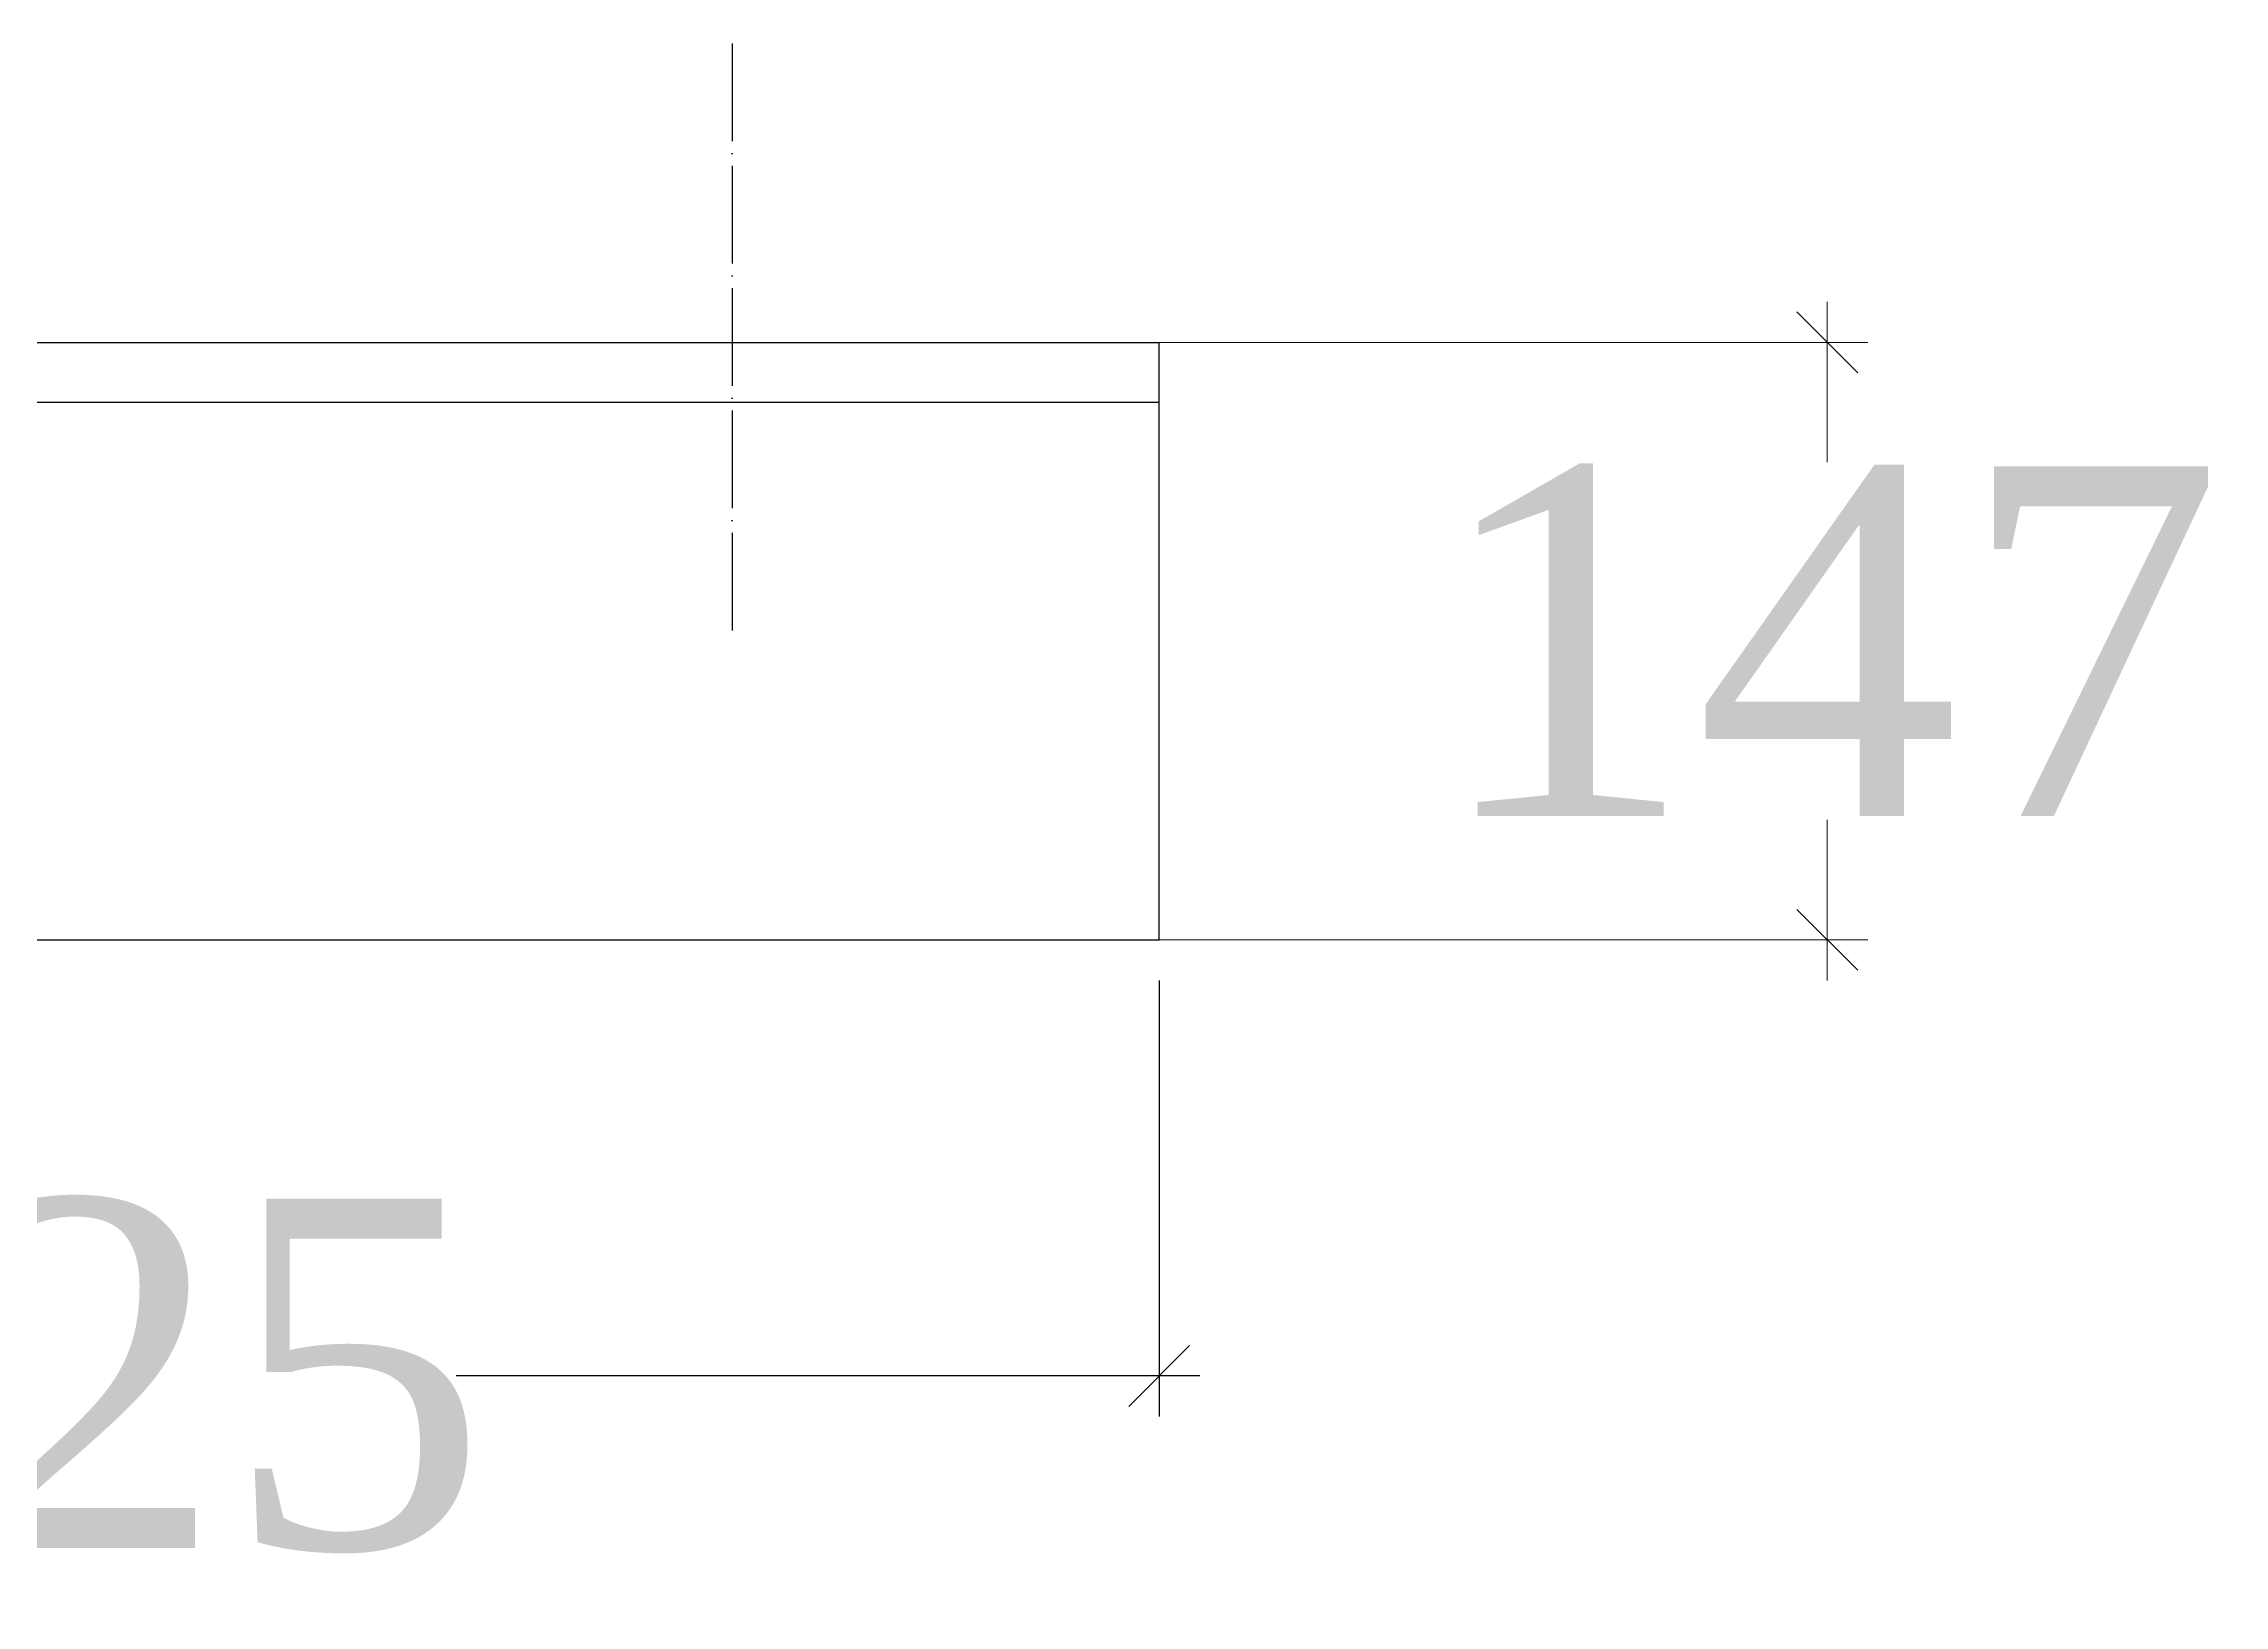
# Model space of a CAD drawing. Header units: inches. Extents: x -246336 to 136055, y -106871 to 69513.
# Drawn here: x -162695 to -162158, y -44411 to -44027 of the extents above; entities that cross this region are included whole.
import ezdxf

# ---------------------------------------------------------------- set-up
doc = ezdxf.new("R2010")
doc.units = ezdxf.units.IN
doc.header["$MEASUREMENT"] = 0
doc.linetypes.add('ACAD_ISO04W100', pattern=[30, 24, -3, 0, -3])
doc.layers.add('DTam', color=1, linetype='ACAD_ISO04W100')
doc.styles.get("Standard").update_dxf_attribs({"font": 'VNTIME_0.TTF', "height": 86})
doc.dimstyles.get("Standard").update_dxf_attribs({"dimtxt": 0.18, "dimasz": 15, "dimexe": 10, "dimexo": 10, "dimgap": 0.09, "dimtad": 0, "dimtih": 1, "dimtoh": 1, "dimdec": 0, "dimzin": 0, "dimdsep": 32, "dimtxsty": 'Standard', "dimblk": 'OBLIQUE', "dimcen": 15, "dimdle": 10, "dimclrd": 3, "dimclre": 3, "dimclrt": 3, "dimadec": 0, "dimazin": 0, "dimtfac": 1, "dimtdec": 0, "dimtofl": 0, "dimtmove": 0, "dimatfit": 3, "dimldrblk": 'OPEN30', "dimfxl": 1, "dimtolj": 1, "dimtzin": 0, "dimlwd": 0, "dimlwe": 0, "dimarcsym": 0})

# ---------------------------------------------------------------- blocks, each defined once
blk = doc.blocks.new('_OBLIQUE')
at = {"color": 0, "linetype": 'ByBlock'}
blk.add_line((-0.5, -0.5), (0.5, 0.5), dxfattribs=at)
blk = doc.blocks.new('*D271')
at = {"color": 3}
for p, q in [((-162945.33, -44221.81), (-162945.33, -44364.82)), ((-162420.33, -44257.51), (-162420.33, -44364.82)), ((-162955.33, -44354.82), (-162772.43, -44354.82)), ((-162410.33, -44354.82), (-162593.23, -44354.82))]:
    blk.add_line(p, q, dxfattribs=at)
at = {"layer": 'Defpoints', "color": 0}
for p in [(-162945.33, -44211.81), (-162420.33, -44247.51), (-162420.33, -44354.82)]:
    blk.add_point(p, dxfattribs=at)
at = {"color": 3, "xscale": 15, "yscale": 15, "zscale": 15, "rotation": 180}
blk.add_blockref('_OBLIQUE', (-162945.33, -44354.82), dxfattribs=at)
at = {"color": 3, "xscale": 15, "yscale": 15, "zscale": 15}
blk.add_blockref('_OBLIQUE', (-162420.33, -44354.82), dxfattribs=at)
at = {"color": 3, "insert": (-162682.83, -44354.82), "char_height": 86, "attachment_point": 5}
blk.add_mtext('\\A1;525', dxfattribs=at)
blk = doc.blocks.new('_Open30')
at = {"color": 0, "linetype": 'ByBlock', "lineweight": -2}
for p, q in [((-1, 0.268), (0, 0)), ((0, 0), (-1, -0.268)), ((0, 0), (-1, 0))]:
    blk.add_line(p, q, dxfattribs=at)
blk = doc.blocks.new('*D273')
at = {"color": 3, "lineweight": 0}
for p, q in [((-162255.97, -44090.51), (-162255.97, -44130.02)), ((-162420.83, -44100.51), (-162245.97, -44100.51)), ((-162255.97, -44257.51), (-162255.97, -44218)), ((-162420.83, -44247.51), (-162245.97, -44247.51))]:
    blk.add_line(p, q, dxfattribs=at)
at = {"layer": 'Defpoints', "color": 0}
for p in [(-162430.83, -44100.51), (-162430.83, -44247.51), (-162255.97, -44247.51)]:
    blk.add_point(p, dxfattribs=at)
at = {"color": 3, "lineweight": 0, "xscale": 15, "yscale": 15, "zscale": 15}
for p, rotation in [((-162255.97, -44100.51), 90), ((-162255.97, -44247.51), 270)]:
    blk.add_blockref('_OBLIQUE', p, dxfattribs=dict(at, rotation=rotation))
at = {"color": 3, "insert": (-162255.97, -44174.01), "char_height": 86, "attachment_point": 5}
blk.add_mtext('\\A1;147', dxfattribs=at)

msp = doc.modelspace()

# ---------------------------------------------------------------- linework, layer by layer
for p, q in [((-164982.332, -44100.507), (-162420.332, -44100.507)), ((-162420.332, -44247.507), (-162420.332, -44100.507)), ((-164982.332, -44115.207), (-162420.332, -44115.207)), ((-164982.332, -44247.507), (-162420.332, -44247.507))]:
    msp.add_line(p, q)
at = {"layer": 'DTam'}
msp.add_line((-162525.332, -44027.007), (-162525.332, -44174.007), dxfattribs=at)

# ---------------------------------------------------------------- dimensions: what is measured, and where the dimension line sits
dim = msp.add_linear_dim(base=(-162255.969, -44247.507), p1=(-162430.832, -44100.507), p2=(-162430.832, -44247.507), angle=90, dimstyle='Standard')
dim.commit()
dim.dimension.update_dxf_attribs({"geometry": '*D273', "text_midpoint": (-162255.969, -44174.007)})
dim = msp.add_linear_dim(base=(-162420.332, -44354.824), p1=(-162945.332, -44211.807), p2=(-162420.332, -44247.507), dimstyle='Standard', override={"dimtmove": 1})
dim.commit()
dim.dimension.update_dxf_attribs({"geometry": '*D271', "text_midpoint": (-162682.832, -44354.824)})

doc.saveas('drawing.dxf')
